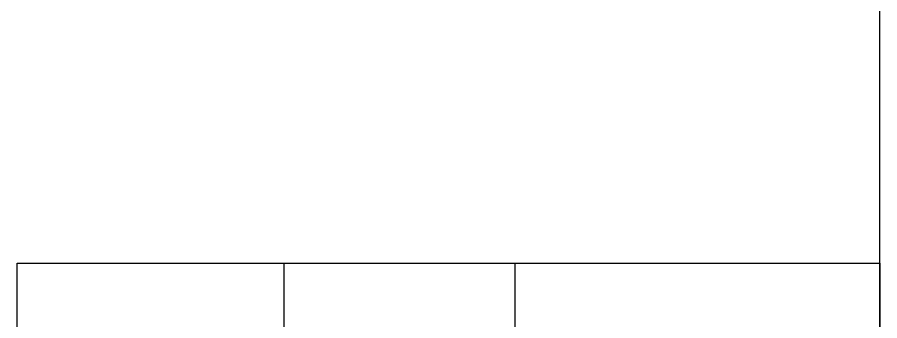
# Model space of a CAD drawing. Header units: inches. Extents: x 1985 to 11287, y 379 to 4336.
# Drawn here: x 7610.9 to 7685.8, y 4173.8 to 4200.1 of the extents above; entities that cross this region are included whole.
import ezdxf

# ---------------------------------------------------------------- set-up
doc = ezdxf.new("R2010")
doc.units = ezdxf.units.IN
doc.header["$MEASUREMENT"] = 0
doc.layers.add('separation 99', color=3, linetype='CONTINUOUS')

msp = doc.modelspace()

# ---------------------------------------------------------------- linework, layer by layer
at = {"layer": 'separation 99'}
for p, q in [((7685.752407, 3811.814787), (7685.752407, 4301.200203)), ((7610.87641, 4067.153526), (7610.87641, 4178.798213)), ((7610.87641, 4178.798213), (7685.752407, 4178.798213)), ((7634.054751, 4091.070597), (7634.054751, 4178.798213)), ((7654.101551, 4127.243757), (7654.101551, 4178.798213)), ((7685.752407, 4178.798213), (7685.752407, 4067.153526))]:
    msp.add_line(p, q, dxfattribs=at)

doc.saveas('drawing.dxf')
